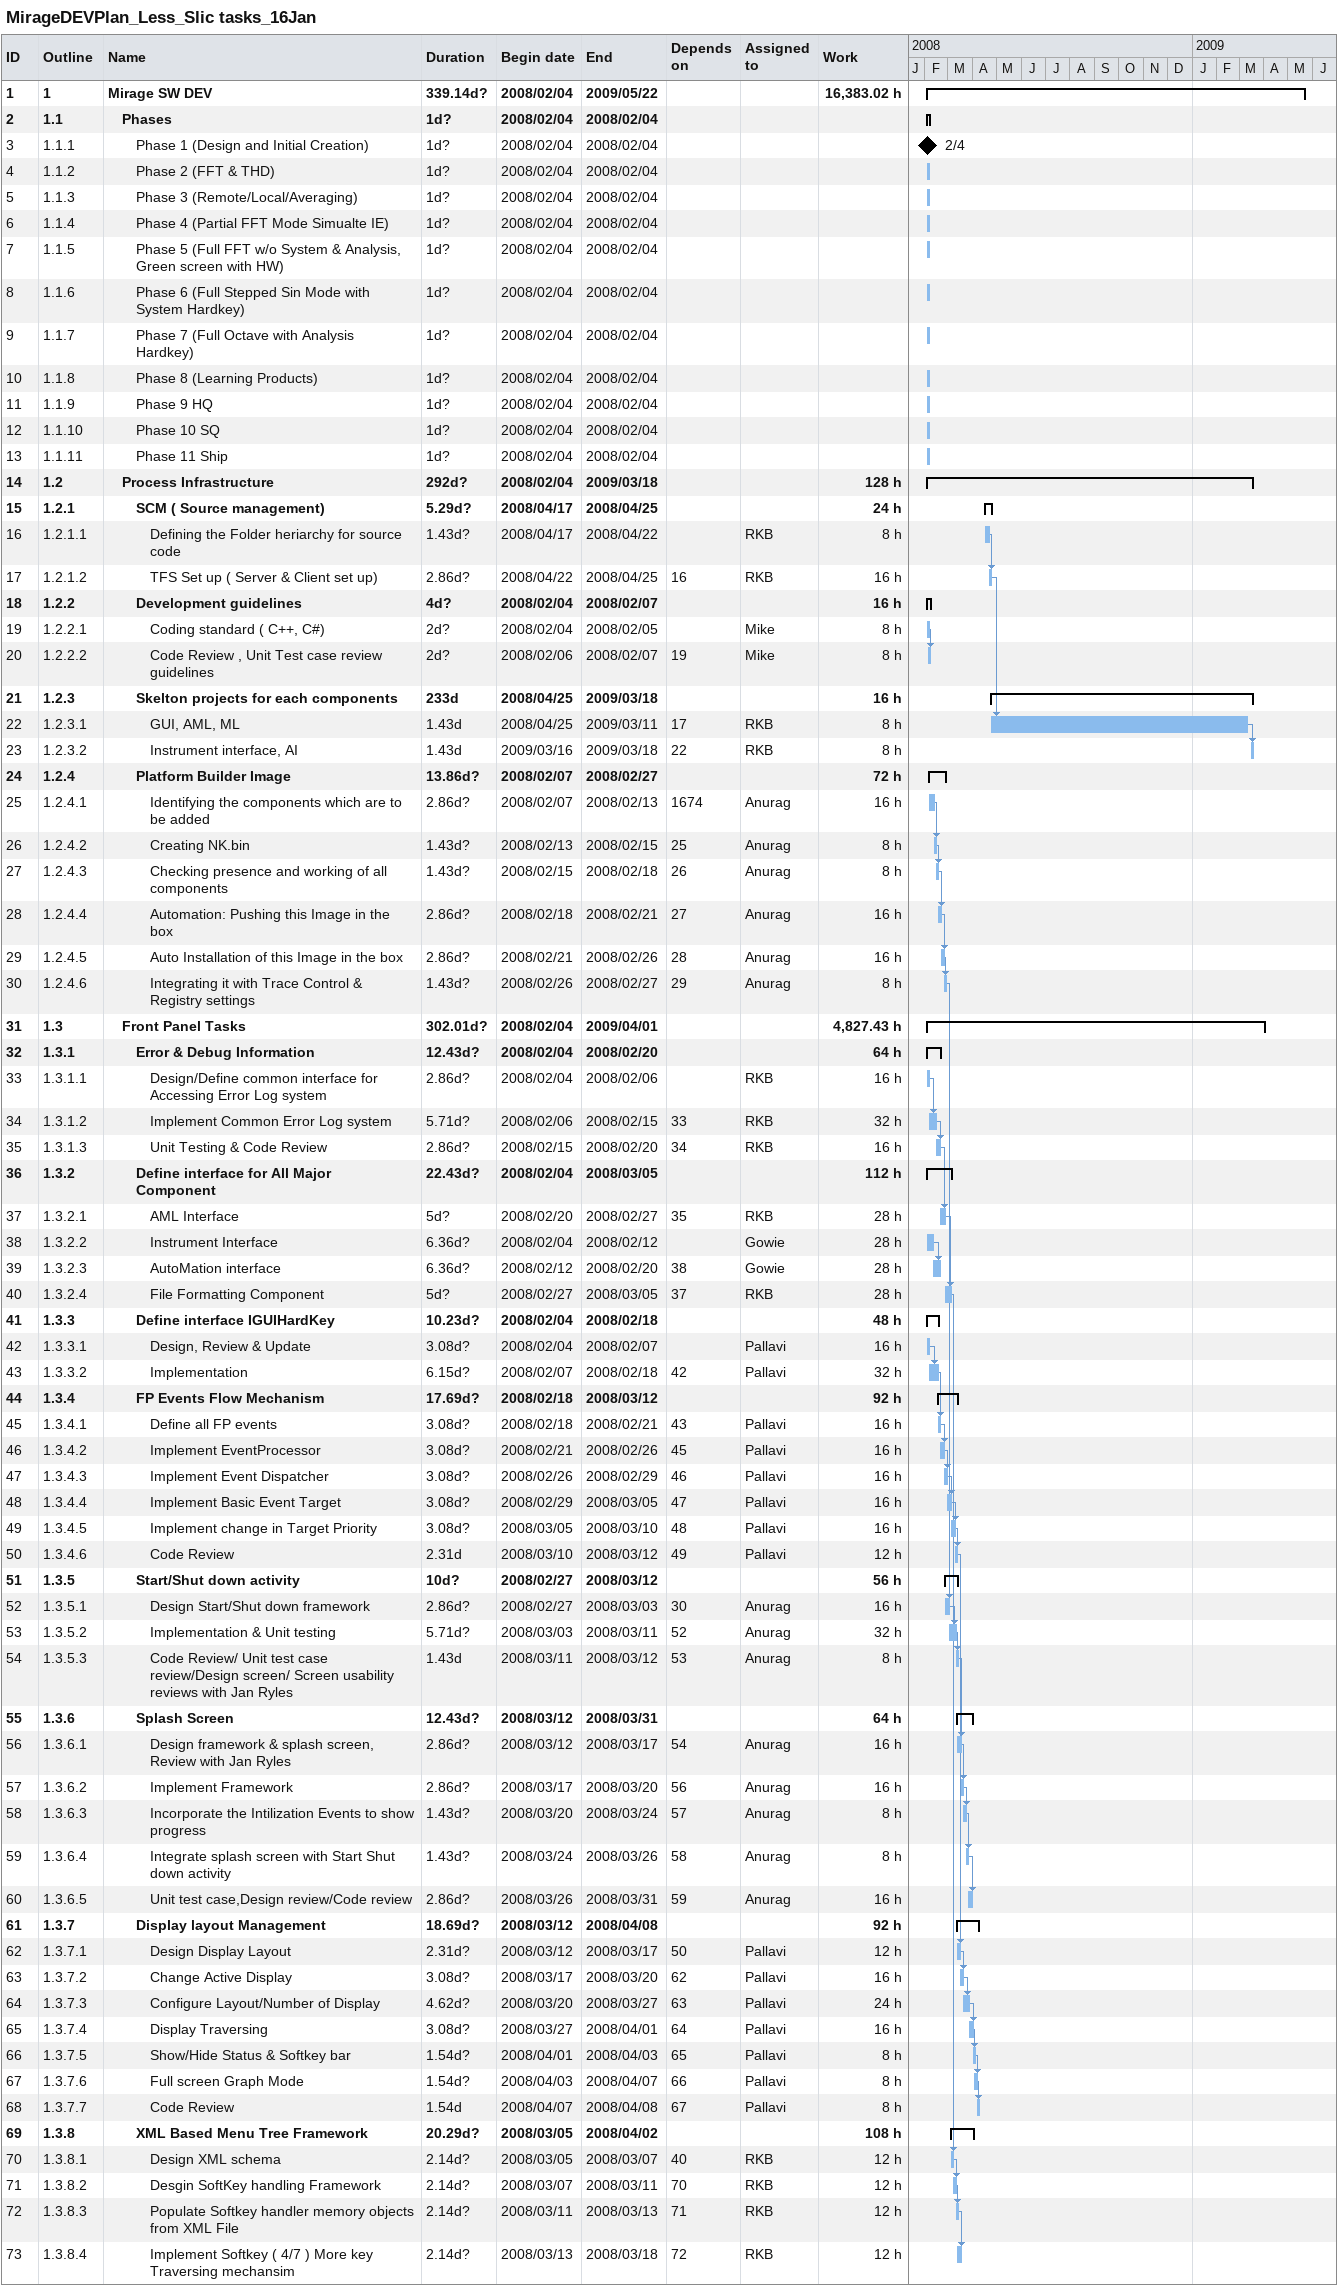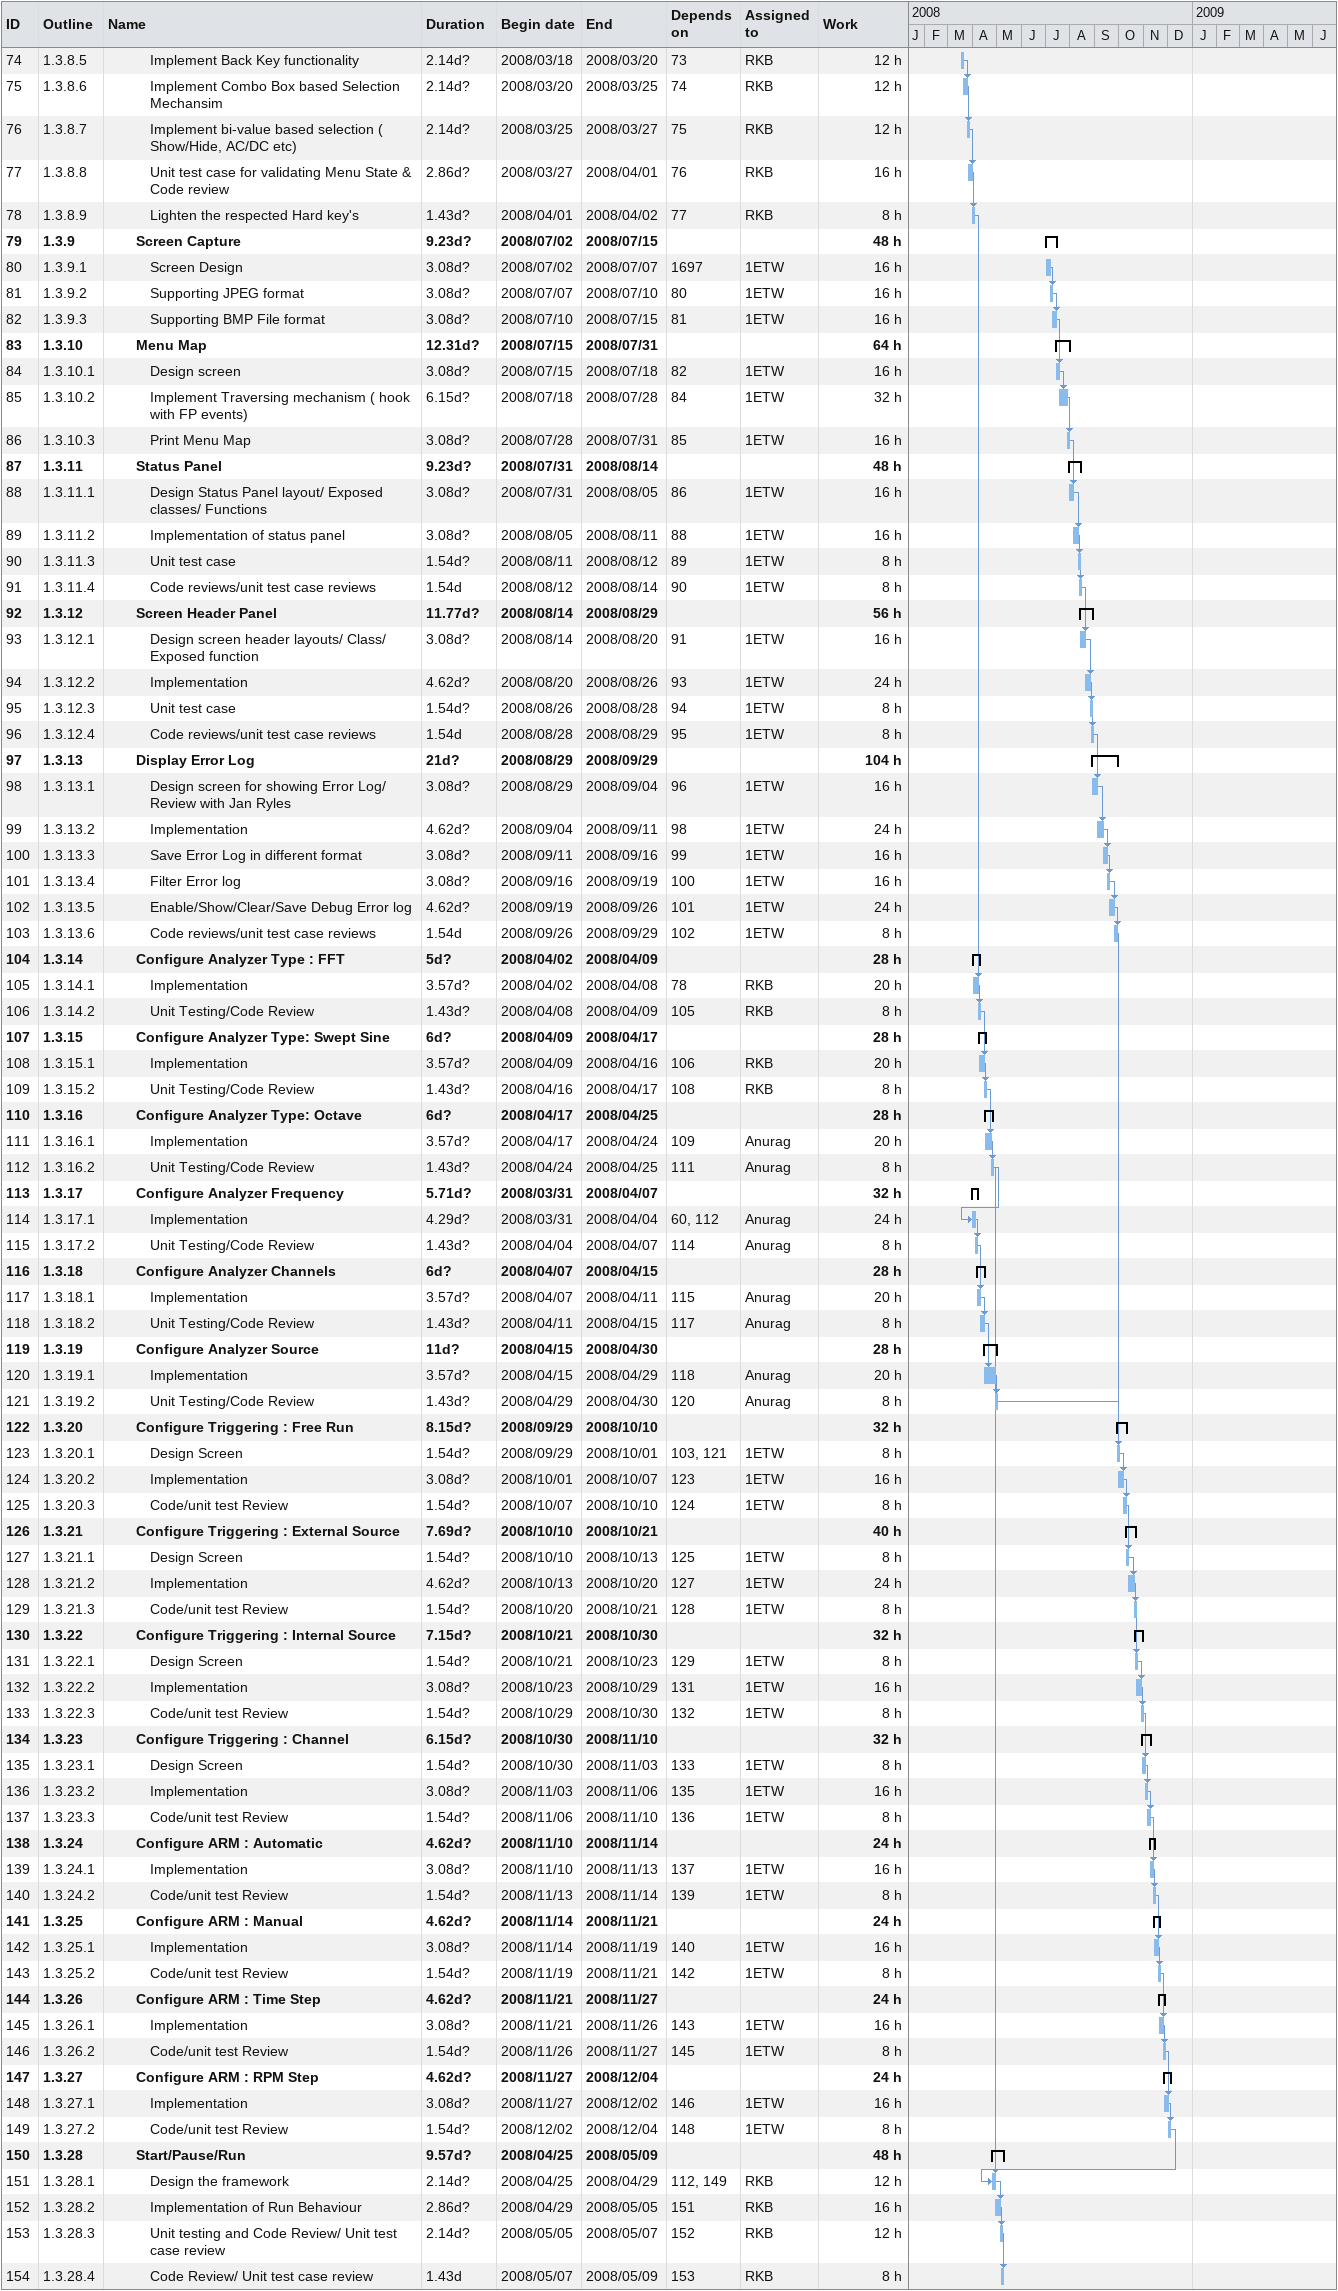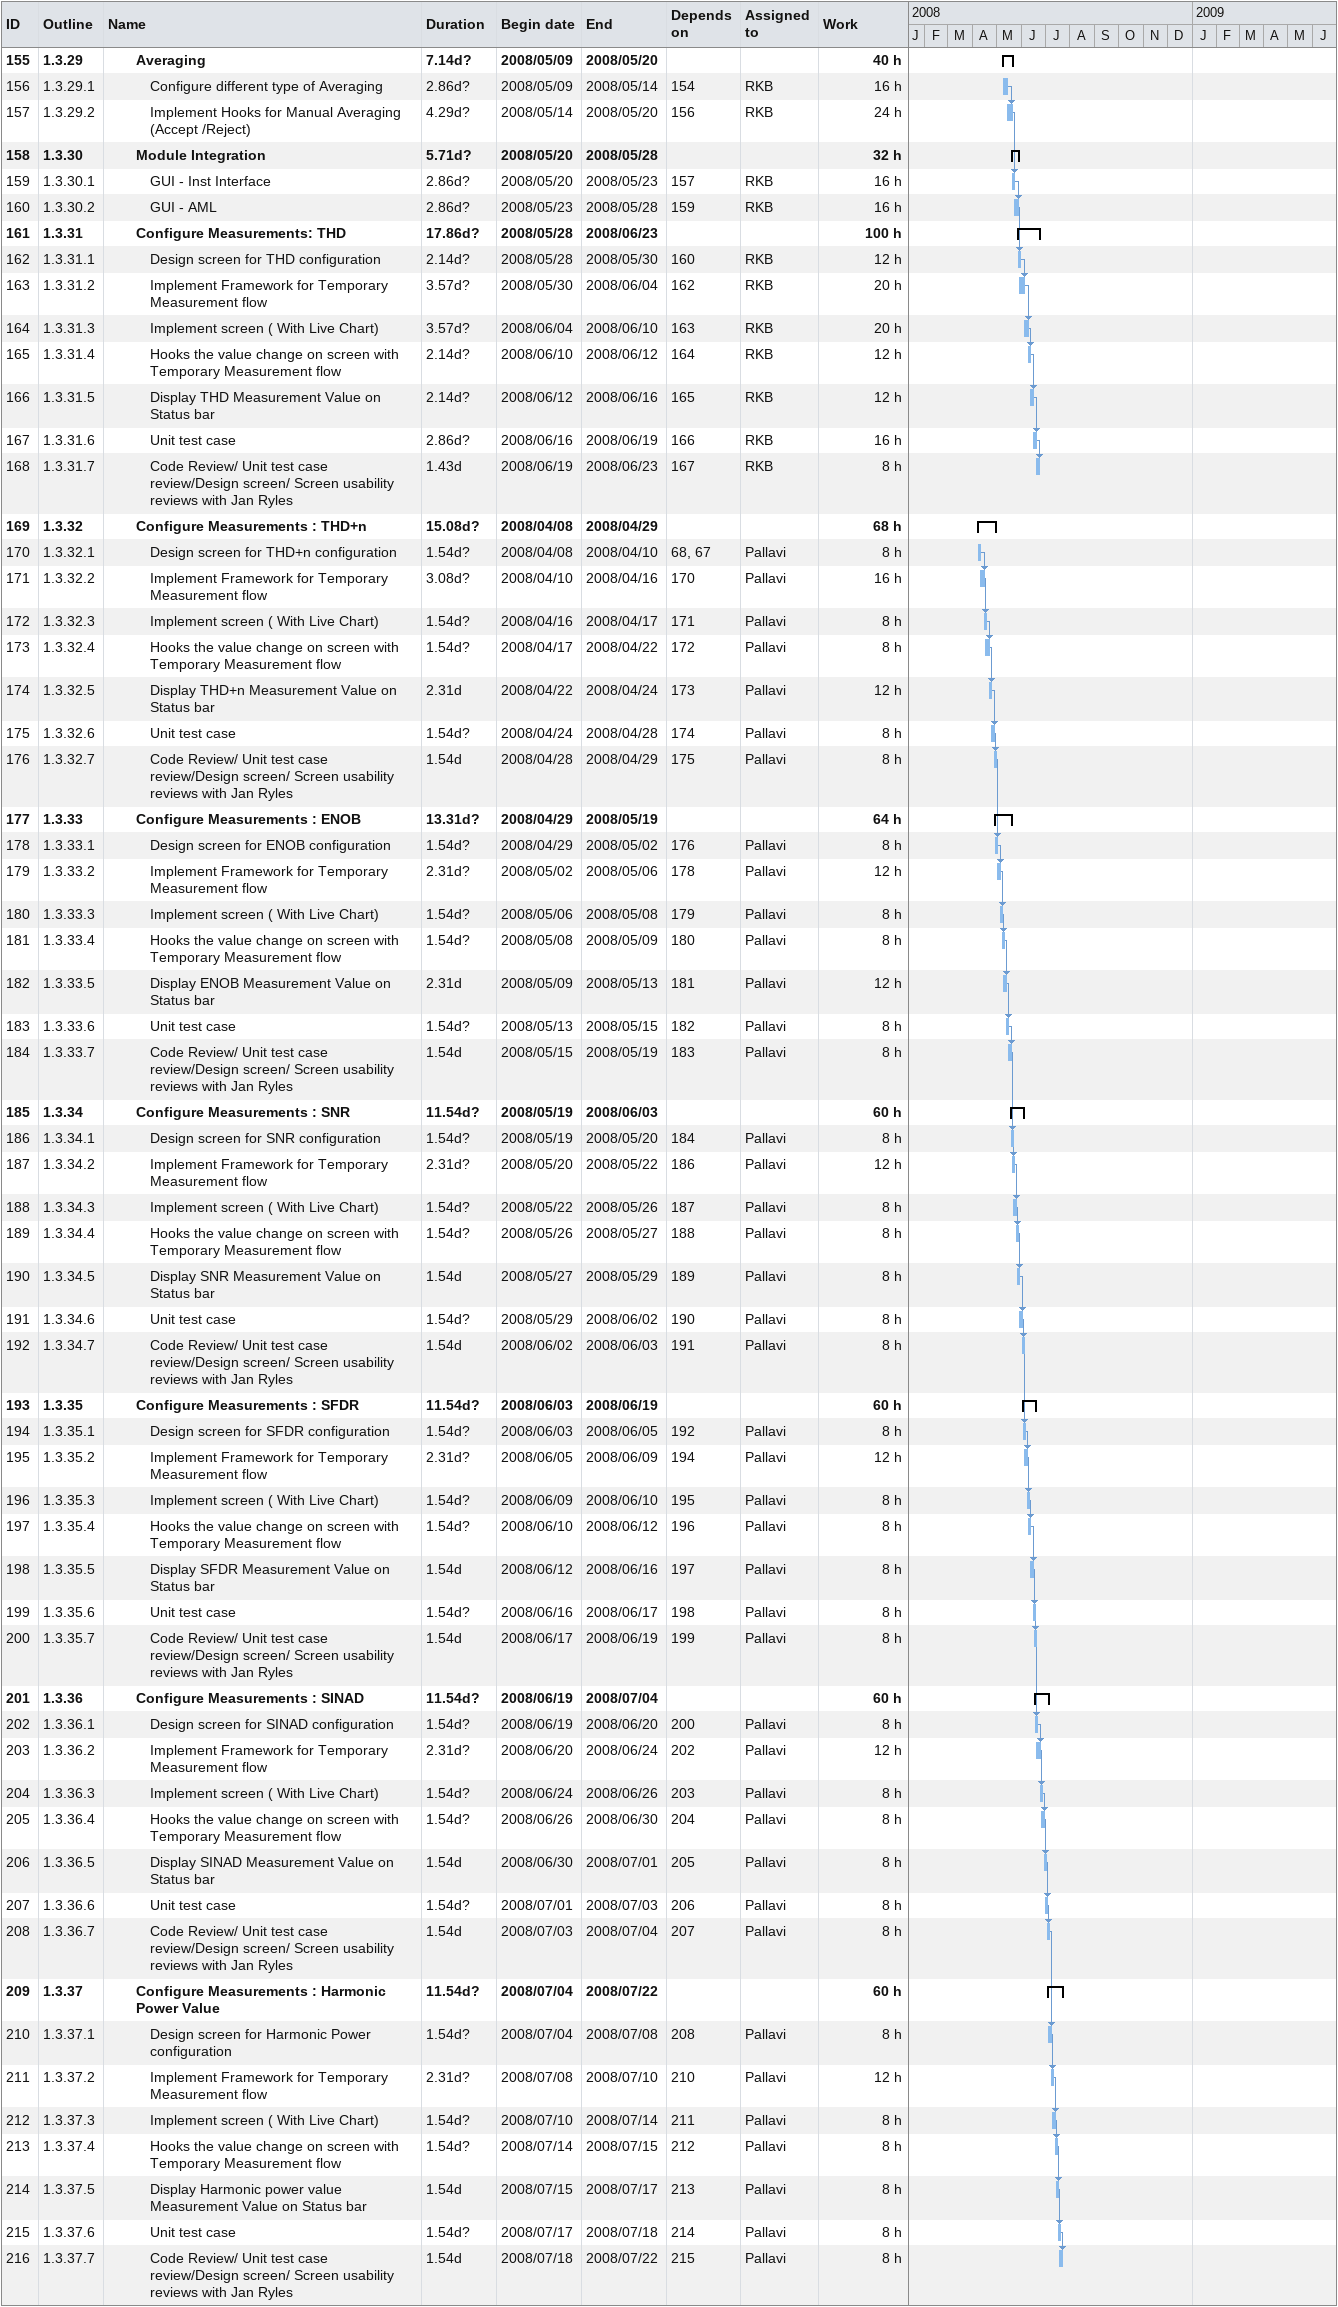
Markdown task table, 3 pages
MirageDEVPlan_Less_Slic tasks_16Jan

| ID | WBS | Task | Duration | Start | Finish | Predecessors | Resources | Work (h) |
|---|---|---|---|---|---|---|---|---|
| 1 | 1 | **Mirage SW DEV** | 339.14d? | 2008-02-04 | 2009-05-22 |  |  | 16383.02 |
| 2 | 1.1 | **Phases** | 1d? | 2008-02-04 | 2008-02-04 |  |  |  |
| 3 | 1.1.1 | Phase 1 (Design and Initial Creation) | 1d? | 2008-02-04 | 2008-02-04 |  |  |  |
| 4 | 1.1.2 | Phase 2 (FFT & THD) | 1d? | 2008-02-04 | 2008-02-04 |  |  |  |
| 5 | 1.1.3 | Phase 3 (Remote/Local/Averaging) | 1d? | 2008-02-04 | 2008-02-04 |  |  |  |
| 6 | 1.1.4 | Phase 4 (Partial FFT Mode Simualte IE) | 1d? | 2008-02-04 | 2008-02-04 |  |  |  |
| 7 | 1.1.5 | Phase 5 (Full FFT w/o System & Analysis, Green screen with HW) | 1d? | 2008-02-04 | 2008-02-04 |  |  |  |
| 8 | 1.1.6 | Phase 6 (Full Stepped Sin Mode with System Hardkey) | 1d? | 2008-02-04 | 2008-02-04 |  |  |  |
| 9 | 1.1.7 | Phase 7 (Full Octave with Analysis Hardkey) | 1d? | 2008-02-04 | 2008-02-04 |  |  |  |
| 10 | 1.1.8 | Phase 8 (Learning Products) | 1d? | 2008-02-04 | 2008-02-04 |  |  |  |
| 11 | 1.1.9 | Phase 9 HQ | 1d? | 2008-02-04 | 2008-02-04 |  |  |  |
| 12 | 1.1.10 | Phase 10 SQ | 1d? | 2008-02-04 | 2008-02-04 |  |  |  |
| 13 | 1.1.11 | Phase 11 Ship | 1d? | 2008-02-04 | 2008-02-04 |  |  |  |
| 14 | 1.2 | **Process Infrastructure** | 292d? | 2008-02-04 | 2009-03-18 |  |  | 128 |
| 15 | 1.2.1 | **SCM ( Source management)** | 5.29d? | 2008-04-17 | 2008-04-25 |  |  | 24 |
| 16 | 1.2.1.1 | Defining the Folder heriarchy for source code | 1.43d? | 2008-04-17 | 2008-04-22 |  | RKB | 8 |
| 17 | 1.2.1.2 | TFS Set up ( Server & Client set up) | 2.86d? | 2008-04-22 | 2008-04-25 | 16 | RKB | 16 |
| 18 | 1.2.2 | **Development guidelines** | 4d? | 2008-02-04 | 2008-02-07 |  |  | 16 |
| 19 | 1.2.2.1 | Coding standard ( C++, C#) | 2d? | 2008-02-04 | 2008-02-05 |  | Mike | 8 |
| 20 | 1.2.2.2 | Code Review , Unit Test case review guidelines | 2d? | 2008-02-06 | 2008-02-07 | 19 | Mike | 8 |
| 21 | 1.2.3 | **Skelton projects for each components** | 233d | 2008-04-25 | 2009-03-18 |  |  | 16 |
| 22 | 1.2.3.1 | GUI, AML, ML | 1.43d | 2008-04-25 | 2009-03-11 | 17 | RKB | 8 |
| 23 | 1.2.3.2 | Instrument interface, AI | 1.43d | 2009-03-16 | 2009-03-18 | 22 | RKB | 8 |
| 24 | 1.2.4 | **Platform Builder Image** | 13.86d? | 2008-02-07 | 2008-02-27 |  |  | 72 |
| 25 | 1.2.4.1 | Identifying the components which are to be added | 2.86d? | 2008-02-07 | 2008-02-13 | 1674 | Anurag | 16 |
| 26 | 1.2.4.2 | Creating NK.bin | 1.43d? | 2008-02-13 | 2008-02-15 | 25 | Anurag | 8 |
| 27 | 1.2.4.3 | Checking presence and working of all components | 1.43d? | 2008-02-15 | 2008-02-18 | 26 | Anurag | 8 |
| 28 | 1.2.4.4 | Automation: Pushing this Image in the box | 2.86d? | 2008-02-18 | 2008-02-21 | 27 | Anurag | 16 |
| 29 | 1.2.4.5 | Auto Installation of this Image in the box | 2.86d? | 2008-02-21 | 2008-02-26 | 28 | Anurag | 16 |
| 30 | 1.2.4.6 | Integrating it with Trace Control & Registry settings | 1.43d? | 2008-02-26 | 2008-02-27 | 29 | Anurag | 8 |
| 31 | 1.3 | **Front Panel Tasks** | 302.01d? | 2008-02-04 | 2009-04-01 |  |  | 4827.43 |
| 32 | 1.3.1 | **Error & Debug Information** | 12.43d? | 2008-02-04 | 2008-02-20 |  |  | 64 |
| 33 | 1.3.1.1 | Design/Define common interface for Accessing Error Log system | 2.86d? | 2008-02-04 | 2008-02-06 |  | RKB | 16 |
| 34 | 1.3.1.2 | Implement Common Error Log system | 5.71d? | 2008-02-06 | 2008-02-15 | 33 | RKB | 32 |
| 35 | 1.3.1.3 | Unit Testing & Code Review | 2.86d? | 2008-02-15 | 2008-02-20 | 34 | RKB | 16 |
| 36 | 1.3.2 | **Define interface for All Major Component** | 22.43d? | 2008-02-04 | 2008-03-05 |  |  | 112 |
| 37 | 1.3.2.1 | AML Interface | 5d? | 2008-02-20 | 2008-02-27 | 35 | RKB | 28 |
| 38 | 1.3.2.2 | Instrument Interface | 6.36d? | 2008-02-04 | 2008-02-12 |  | Gowie | 28 |
| 39 | 1.3.2.3 | AutoMation interface | 6.36d? | 2008-02-12 | 2008-02-20 | 38 | Gowie | 28 |
| 40 | 1.3.2.4 | File Formatting Component | 5d? | 2008-02-27 | 2008-03-05 | 37 | RKB | 28 |
| 41 | 1.3.3 | **Define interface IGUIHardKey** | 10.23d? | 2008-02-04 | 2008-02-18 |  |  | 48 |
| 42 | 1.3.3.1 | Design, Review & Update | 3.08d? | 2008-02-04 | 2008-02-07 |  | Pallavi | 16 |
| 43 | 1.3.3.2 | Implementation | 6.15d? | 2008-02-07 | 2008-02-18 | 42 | Pallavi | 32 |
| 44 | 1.3.4 | **FP Events Flow Mechanism** | 17.69d? | 2008-02-18 | 2008-03-12 |  |  | 92 |
| 45 | 1.3.4.1 | Define all FP events | 3.08d? | 2008-02-18 | 2008-02-21 | 43 | Pallavi | 16 |
| 46 | 1.3.4.2 | Implement EventProcessor | 3.08d? | 2008-02-21 | 2008-02-26 | 45 | Pallavi | 16 |
| 47 | 1.3.4.3 | Implement Event Dispatcher | 3.08d? | 2008-02-26 | 2008-02-29 | 46 | Pallavi | 16 |
| 48 | 1.3.4.4 | Implement Basic Event Target | 3.08d? | 2008-02-29 | 2008-03-05 | 47 | Pallavi | 16 |
| 49 | 1.3.4.5 | Implement change in Target Priority | 3.08d? | 2008-03-05 | 2008-03-10 | 48 | Pallavi | 16 |
| 50 | 1.3.4.6 | Code Review | 2.31d | 2008-03-10 | 2008-03-12 | 49 | Pallavi | 12 |
| 51 | 1.3.5 | **Start/Shut down activity** | 10d? | 2008-02-27 | 2008-03-12 |  |  | 56 |
| 52 | 1.3.5.1 | Design Start/Shut down framework | 2.86d? | 2008-02-27 | 2008-03-03 | 30 | Anurag | 16 |
| 53 | 1.3.5.2 | Implementation & Unit testing | 5.71d? | 2008-03-03 | 2008-03-11 | 52 | Anurag | 32 |
| 54 | 1.3.5.3 | Code Review/ Unit test case review/Design screen/ Screen usability reviews with Jan Ryles | 1.43d | 2008-03-11 | 2008-03-12 | 53 | Anurag | 8 |
| 55 | 1.3.6 | **Splash Screen** | 12.43d? | 2008-03-12 | 2008-03-31 |  |  | 64 |
| 56 | 1.3.6.1 | Design framework & splash screen, Review with Jan Ryles | 2.86d? | 2008-03-12 | 2008-03-17 | 54 | Anurag | 16 |
| 57 | 1.3.6.2 | Implement Framework | 2.86d? | 2008-03-17 | 2008-03-20 | 56 | Anurag | 16 |
| 58 | 1.3.6.3 | Incorporate the Intilization Events to show progress | 1.43d? | 2008-03-20 | 2008-03-24 | 57 | Anurag | 8 |
| 59 | 1.3.6.4 | Integrate splash screen with Start Shut down activity | 1.43d? | 2008-03-24 | 2008-03-26 | 58 | Anurag | 8 |
| 60 | 1.3.6.5 | Unit test case,Design review/Code review | 2.86d? | 2008-03-26 | 2008-03-31 | 59 | Anurag | 16 |
| 61 | 1.3.7 | **Display layout Management** | 18.69d? | 2008-03-12 | 2008-04-08 |  |  | 92 |
| 62 | 1.3.7.1 | Design Display Layout | 2.31d? | 2008-03-12 | 2008-03-17 | 50 | Pallavi | 12 |
| 63 | 1.3.7.2 | Change Active Display | 3.08d? | 2008-03-17 | 2008-03-20 | 62 | Pallavi | 16 |
| 64 | 1.3.7.3 | Configure Layout/Number of Display | 4.62d? | 2008-03-20 | 2008-03-27 | 63 | Pallavi | 24 |
| 65 | 1.3.7.4 | Display Traversing | 3.08d? | 2008-03-27 | 2008-04-01 | 64 | Pallavi | 16 |
| 66 | 1.3.7.5 | Show/Hide Status & Softkey bar | 1.54d? | 2008-04-01 | 2008-04-03 | 65 | Pallavi | 8 |
| 67 | 1.3.7.6 | Full screen Graph Mode | 1.54d? | 2008-04-03 | 2008-04-07 | 66 | Pallavi | 8 |
| 68 | 1.3.7.7 | Code Review | 1.54d | 2008-04-07 | 2008-04-08 | 67 | Pallavi | 8 |
| 69 | 1.3.8 | **XML Based Menu Tree Framework** | 20.29d? | 2008-03-05 | 2008-04-02 |  |  | 108 |
| 70 | 1.3.8.1 | Design XML schema | 2.14d? | 2008-03-05 | 2008-03-07 | 40 | RKB | 12 |
| 71 | 1.3.8.2 | Desgin SoftKey handling Framework | 2.14d? | 2008-03-07 | 2008-03-11 | 70 | RKB | 12 |
| 72 | 1.3.8.3 | Populate Softkey handler memory objects from XML File | 2.14d? | 2008-03-11 | 2008-03-13 | 71 | RKB | 12 |
| 73 | 1.3.8.4 | Implement Softkey ( 4/7 ) More key Traversing mechansim | 2.14d? | 2008-03-13 | 2008-03-18 | 72 | RKB | 12 |
| 74 | 1.3.8.5 | Implement Back Key functionality | 2.14d? | 2008-03-18 | 2008-03-20 | 73 | RKB | 12 |
| 75 | 1.3.8.6 | Implement Combo Box based Selection Mechansim | 2.14d? | 2008-03-20 | 2008-03-25 | 74 | RKB | 12 |
| 76 | 1.3.8.7 | Implement bi-value based selection ( Show/Hide, AC/DC etc) | 2.14d? | 2008-03-25 | 2008-03-27 | 75 | RKB | 12 |
| 77 | 1.3.8.8 | Unit test case for validating Menu State & Code review | 2.86d? | 2008-03-27 | 2008-04-01 | 76 | RKB | 16 |
| 78 | 1.3.8.9 | Lighten the respected Hard key's | 1.43d? | 2008-04-01 | 2008-04-02 | 77 | RKB | 8 |
| 79 | 1.3.9 | **Screen Capture** | 9.23d? | 2008-07-02 | 2008-07-15 |  |  | 48 |
| 80 | 1.3.9.1 | Screen Design | 3.08d? | 2008-07-02 | 2008-07-07 | 1697 | 1ETW | 16 |
| 81 | 1.3.9.2 | Supporting JPEG format | 3.08d? | 2008-07-07 | 2008-07-10 | 80 | 1ETW | 16 |
| 82 | 1.3.9.3 | Supporting BMP File format | 3.08d? | 2008-07-10 | 2008-07-15 | 81 | 1ETW | 16 |
| 83 | 1.3.10 | **Menu Map** | 12.31d? | 2008-07-15 | 2008-07-31 |  |  | 64 |
| 84 | 1.3.10.1 | Design screen | 3.08d? | 2008-07-15 | 2008-07-18 | 82 | 1ETW | 16 |
| 85 | 1.3.10.2 | Implement Traversing mechanism ( hook with FP events) | 6.15d? | 2008-07-18 | 2008-07-28 | 84 | 1ETW | 32 |
| 86 | 1.3.10.3 | Print Menu Map | 3.08d? | 2008-07-28 | 2008-07-31 | 85 | 1ETW | 16 |
| 87 | 1.3.11 | **Status Panel** | 9.23d? | 2008-07-31 | 2008-08-14 |  |  | 48 |
| 88 | 1.3.11.1 | Design Status Panel layout/ Exposed classes/ Functions | 3.08d? | 2008-07-31 | 2008-08-05 | 86 | 1ETW | 16 |
| 89 | 1.3.11.2 | Implementation of status panel | 3.08d? | 2008-08-05 | 2008-08-11 | 88 | 1ETW | 16 |
| 90 | 1.3.11.3 | Unit test case | 1.54d? | 2008-08-11 | 2008-08-12 | 89 | 1ETW | 8 |
| 91 | 1.3.11.4 | Code reviews/unit test case reviews | 1.54d | 2008-08-12 | 2008-08-14 | 90 | 1ETW | 8 |
| 92 | 1.3.12 | **Screen Header Panel** | 11.77d? | 2008-08-14 | 2008-08-29 |  |  | 56 |
| 93 | 1.3.12.1 | Design screen header layouts/ Class/ Exposed function | 3.08d? | 2008-08-14 | 2008-08-20 | 91 | 1ETW | 16 |
| 94 | 1.3.12.2 | Implementation | 4.62d? | 2008-08-20 | 2008-08-26 | 93 | 1ETW | 24 |
| 95 | 1.3.12.3 | Unit test case | 1.54d? | 2008-08-26 | 2008-08-28 | 94 | 1ETW | 8 |
| 96 | 1.3.12.4 | Code reviews/unit test case reviews | 1.54d | 2008-08-28 | 2008-08-29 | 95 | 1ETW | 8 |
| 97 | 1.3.13 | **Display Error Log** | 21d? | 2008-08-29 | 2008-09-29 |  |  | 104 |
| 98 | 1.3.13.1 | Design screen for showing Error Log/ Review with Jan Ryles | 3.08d? | 2008-08-29 | 2008-09-04 | 96 | 1ETW | 16 |
| 99 | 1.3.13.2 | Implementation | 4.62d? | 2008-09-04 | 2008-09-11 | 98 | 1ETW | 24 |
| 100 | 1.3.13.3 | Save Error Log in different format | 3.08d? | 2008-09-11 | 2008-09-16 | 99 | 1ETW | 16 |
| 101 | 1.3.13.4 | Filter Error log | 3.08d? | 2008-09-16 | 2008-09-19 | 100 | 1ETW | 16 |
| 102 | 1.3.13.5 | Enable/Show/Clear/Save Debug Error log | 4.62d? | 2008-09-19 | 2008-09-26 | 101 | 1ETW | 24 |
| 103 | 1.3.13.6 | Code reviews/unit test case reviews | 1.54d | 2008-09-26 | 2008-09-29 | 102 | 1ETW | 8 |
| 104 | 1.3.14 | **Configure Analyzer Type : FFT** | 5d? | 2008-04-02 | 2008-04-09 |  |  | 28 |
| 105 | 1.3.14.1 | Implementation | 3.57d? | 2008-04-02 | 2008-04-08 | 78 | RKB | 20 |
| 106 | 1.3.14.2 | Unit Testing/Code Review | 1.43d? | 2008-04-08 | 2008-04-09 | 105 | RKB | 8 |
| 107 | 1.3.15 | **Configure Analyzer Type: Swept Sine** | 6d? | 2008-04-09 | 2008-04-17 |  |  | 28 |
| 108 | 1.3.15.1 | Implementation | 3.57d? | 2008-04-09 | 2008-04-16 | 106 | RKB | 20 |
| 109 | 1.3.15.2 | Unit Testing/Code Review | 1.43d? | 2008-04-16 | 2008-04-17 | 108 | RKB | 8 |
| 110 | 1.3.16 | **Configure Analyzer Type: Octave** | 6d? | 2008-04-17 | 2008-04-25 |  |  | 28 |
| 111 | 1.3.16.1 | Implementation | 3.57d? | 2008-04-17 | 2008-04-24 | 109 | Anurag | 20 |
| 112 | 1.3.16.2 | Unit Testing/Code Review | 1.43d? | 2008-04-24 | 2008-04-25 | 111 | Anurag | 8 |
| 113 | 1.3.17 | **Configure Analyzer Frequency** | 5.71d? | 2008-03-31 | 2008-04-07 |  |  | 32 |
| 114 | 1.3.17.1 | Implementation | 4.29d? | 2008-03-31 | 2008-04-04 | 60, 112 | Anurag | 24 |
| 115 | 1.3.17.2 | Unit Testing/Code Review | 1.43d? | 2008-04-04 | 2008-04-07 | 114 | Anurag | 8 |
| 116 | 1.3.18 | **Configure Analyzer Channels** | 6d? | 2008-04-07 | 2008-04-15 |  |  | 28 |
| 117 | 1.3.18.1 | Implementation | 3.57d? | 2008-04-07 | 2008-04-11 | 115 | Anurag | 20 |
| 118 | 1.3.18.2 | Unit Testing/Code Review | 1.43d? | 2008-04-11 | 2008-04-15 | 117 | Anurag | 8 |
| 119 | 1.3.19 | **Configure Analyzer Source** | 11d? | 2008-04-15 | 2008-04-30 |  |  | 28 |
| 120 | 1.3.19.1 | Implementation | 3.57d? | 2008-04-15 | 2008-04-29 | 118 | Anurag | 20 |
| 121 | 1.3.19.2 | Unit Testing/Code Review | 1.43d? | 2008-04-29 | 2008-04-30 | 120 | Anurag | 8 |
| 122 | 1.3.20 | **Configure Triggering : Free Run** | 8.15d? | 2008-09-29 | 2008-10-10 |  |  | 32 |
| 123 | 1.3.20.1 | Design Screen | 1.54d? | 2008-09-29 | 2008-10-01 | 103, 121 | 1ETW | 8 |
| 124 | 1.3.20.2 | Implementation | 3.08d? | 2008-10-01 | 2008-10-07 | 123 | 1ETW | 16 |
| 125 | 1.3.20.3 | Code/unit test Review | 1.54d? | 2008-10-07 | 2008-10-10 | 124 | 1ETW | 8 |
| 126 | 1.3.21 | **Configure Triggering : External Source** | 7.69d? | 2008-10-10 | 2008-10-21 |  |  | 40 |
| 127 | 1.3.21.1 | Design Screen | 1.54d? | 2008-10-10 | 2008-10-13 | 125 | 1ETW | 8 |
| 128 | 1.3.21.2 | Implementation | 4.62d? | 2008-10-13 | 2008-10-20 | 127 | 1ETW | 24 |
| 129 | 1.3.21.3 | Code/unit test Review | 1.54d? | 2008-10-20 | 2008-10-21 | 128 | 1ETW | 8 |
| 130 | 1.3.22 | **Configure Triggering : Internal Source** | 7.15d? | 2008-10-21 | 2008-10-30 |  |  | 32 |
| 131 | 1.3.22.1 | Design Screen | 1.54d? | 2008-10-21 | 2008-10-23 | 129 | 1ETW | 8 |
| 132 | 1.3.22.2 | Implementation | 3.08d? | 2008-10-23 | 2008-10-29 | 131 | 1ETW | 16 |
| 133 | 1.3.22.3 | Code/unit test Review | 1.54d? | 2008-10-29 | 2008-10-30 | 132 | 1ETW | 8 |
| 134 | 1.3.23 | **Configure Triggering : Channel** | 6.15d? | 2008-10-30 | 2008-11-10 |  |  | 32 |
| 135 | 1.3.23.1 | Design Screen | 1.54d? | 2008-10-30 | 2008-11-03 | 133 | 1ETW | 8 |
| 136 | 1.3.23.2 | Implementation | 3.08d? | 2008-11-03 | 2008-11-06 | 135 | 1ETW | 16 |
| 137 | 1.3.23.3 | Code/unit test Review | 1.54d? | 2008-11-06 | 2008-11-10 | 136 | 1ETW | 8 |
| 138 | 1.3.24 | **Configure ARM : Automatic** | 4.62d? | 2008-11-10 | 2008-11-14 |  |  | 24 |
| 139 | 1.3.24.1 | Implementation | 3.08d? | 2008-11-10 | 2008-11-13 | 137 | 1ETW | 16 |
| 140 | 1.3.24.2 | Code/unit test Review | 1.54d? | 2008-11-13 | 2008-11-14 | 139 | 1ETW | 8 |
| 141 | 1.3.25 | **Configure ARM : Manual** | 4.62d? | 2008-11-14 | 2008-11-21 |  |  | 24 |
| 142 | 1.3.25.1 | Implementation | 3.08d? | 2008-11-14 | 2008-11-19 | 140 | 1ETW | 16 |
| 143 | 1.3.25.2 | Code/unit test Review | 1.54d? | 2008-11-19 | 2008-11-21 | 142 | 1ETW | 8 |
| 144 | 1.3.26 | **Configure ARM : Time Step** | 4.62d? | 2008-11-21 | 2008-11-27 |  |  | 24 |
| 145 | 1.3.26.1 | Implementation | 3.08d? | 2008-11-21 | 2008-11-26 | 143 | 1ETW | 16 |
| 146 | 1.3.26.2 | Code/unit test Review | 1.54d? | 2008-11-26 | 2008-11-27 | 145 | 1ETW | 8 |
| 147 | 1.3.27 | **Configure ARM : RPM Step** | 4.62d? | 2008-11-27 | 2008-12-04 |  |  | 24 |
| 148 | 1.3.27.1 | Implementation | 3.08d? | 2008-11-27 | 2008-12-02 | 146 | 1ETW | 16 |
| 149 | 1.3.27.2 | Code/unit test Review | 1.54d? | 2008-12-02 | 2008-12-04 | 148 | 1ETW | 8 |
| 150 | 1.3.28 | **Start/Pause/Run** | 9.57d? | 2008-04-25 | 2008-05-09 |  |  | 48 |
| 151 | 1.3.28.1 | Design the framework | 2.14d? | 2008-04-25 | 2008-04-29 | 112, 149 | RKB | 12 |
| 152 | 1.3.28.2 | Implementation of Run Behaviour | 2.86d? | 2008-04-29 | 2008-05-05 | 151 | RKB | 16 |
| 153 | 1.3.28.3 | Unit testing and Code Review/ Unit test case review | 2.14d? | 2008-05-05 | 2008-05-07 | 152 | RKB | 12 |
| 154 | 1.3.28.4 | Code Review/ Unit test case review | 1.43d | 2008-05-07 | 2008-05-09 | 153 | RKB | 8 |
| 155 | 1.3.29 | **Averaging** | 7.14d? | 2008-05-09 | 2008-05-20 |  |  | 40 |
| 156 | 1.3.29.1 | Configure different type of Averaging | 2.86d? | 2008-05-09 | 2008-05-14 | 154 | RKB | 16 |
| 157 | 1.3.29.2 | Implement Hooks for Manual Averaging (Accept /Reject) | 4.29d? | 2008-05-14 | 2008-05-20 | 156 | RKB | 24 |
| 158 | 1.3.30 | **Module Integration** | 5.71d? | 2008-05-20 | 2008-05-28 |  |  | 32 |
| 159 | 1.3.30.1 | GUI - Inst Interface | 2.86d? | 2008-05-20 | 2008-05-23 | 157 | RKB | 16 |
| 160 | 1.3.30.2 | GUI - AML | 2.86d? | 2008-05-23 | 2008-05-28 | 159 | RKB | 16 |
| 161 | 1.3.31 | **Configure Measurements: THD** | 17.86d? | 2008-05-28 | 2008-06-23 |  |  | 100 |
| 162 | 1.3.31.1 | Design screen for THD configuration | 2.14d? | 2008-05-28 | 2008-05-30 | 160 | RKB | 12 |
| 163 | 1.3.31.2 | Implement Framework for Temporary Measurement flow | 3.57d? | 2008-05-30 | 2008-06-04 | 162 | RKB | 20 |
| 164 | 1.3.31.3 | Implement screen ( With Live Chart) | 3.57d? | 2008-06-04 | 2008-06-10 | 163 | RKB | 20 |
| 165 | 1.3.31.4 | Hooks the value change on screen with Temporary Measurement flow | 2.14d? | 2008-06-10 | 2008-06-12 | 164 | RKB | 12 |
| 166 | 1.3.31.5 | Display THD Measurement Value on Status bar | 2.14d? | 2008-06-12 | 2008-06-16 | 165 | RKB | 12 |
| 167 | 1.3.31.6 | Unit test case | 2.86d? | 2008-06-16 | 2008-06-19 | 166 | RKB | 16 |
| 168 | 1.3.31.7 | Code Review/ Unit test case review/Design screen/ Screen usability reviews with Jan Ryles | 1.43d | 2008-06-19 | 2008-06-23 | 167 | RKB | 8 |
| 169 | 1.3.32 | **Configure Measurements : THD+n** | 15.08d? | 2008-04-08 | 2008-04-29 |  |  | 68 |
| 170 | 1.3.32.1 | Design screen for THD+n configuration | 1.54d? | 2008-04-08 | 2008-04-10 | 68, 67 | Pallavi | 8 |
| 171 | 1.3.32.2 | Implement Framework for Temporary Measurement flow | 3.08d? | 2008-04-10 | 2008-04-16 | 170 | Pallavi | 16 |
| 172 | 1.3.32.3 | Implement screen ( With Live Chart) | 1.54d? | 2008-04-16 | 2008-04-17 | 171 | Pallavi | 8 |
| 173 | 1.3.32.4 | Hooks the value change on screen with Temporary Measurement flow | 1.54d? | 2008-04-17 | 2008-04-22 | 172 | Pallavi | 8 |
| 174 | 1.3.32.5 | Display THD+n Measurement Value on Status bar | 2.31d | 2008-04-22 | 2008-04-24 | 173 | Pallavi | 12 |
| 175 | 1.3.32.6 | Unit test case | 1.54d? | 2008-04-24 | 2008-04-28 | 174 | Pallavi | 8 |
| 176 | 1.3.32.7 | Code Review/ Unit test case review/Design screen/ Screen usability reviews with Jan Ryles | 1.54d | 2008-04-28 | 2008-04-29 | 175 | Pallavi | 8 |
| 177 | 1.3.33 | **Configure Measurements : ENOB** | 13.31d? | 2008-04-29 | 2008-05-19 |  |  | 64 |
| 178 | 1.3.33.1 | Design screen for ENOB configuration | 1.54d? | 2008-04-29 | 2008-05-02 | 176 | Pallavi | 8 |
| 179 | 1.3.33.2 | Implement Framework for Temporary Measurement flow | 2.31d? | 2008-05-02 | 2008-05-06 | 178 | Pallavi | 12 |
| 180 | 1.3.33.3 | Implement screen ( With Live Chart) | 1.54d? | 2008-05-06 | 2008-05-08 | 179 | Pallavi | 8 |
| 181 | 1.3.33.4 | Hooks the value change on screen with Temporary Measurement flow | 1.54d? | 2008-05-08 | 2008-05-09 | 180 | Pallavi | 8 |
| 182 | 1.3.33.5 | Display ENOB Measurement Value on Status bar | 2.31d | 2008-05-09 | 2008-05-13 | 181 | Pallavi | 12 |
| 183 | 1.3.33.6 | Unit test case | 1.54d? | 2008-05-13 | 2008-05-15 | 182 | Pallavi | 8 |
| 184 | 1.3.33.7 | Code Review/ Unit test case review/Design screen/ Screen usability reviews with Jan Ryles | 1.54d | 2008-05-15 | 2008-05-19 | 183 | Pallavi | 8 |
| 185 | 1.3.34 | **Configure Measurements : SNR** | 11.54d? | 2008-05-19 | 2008-06-03 |  |  | 60 |
| 186 | 1.3.34.1 | Design screen for SNR configuration | 1.54d? | 2008-05-19 | 2008-05-20 | 184 | Pallavi | 8 |
| 187 | 1.3.34.2 | Implement Framework for Temporary Measurement flow | 2.31d? | 2008-05-20 | 2008-05-22 | 186 | Pallavi | 12 |
| 188 | 1.3.34.3 | Implement screen ( With Live Chart) | 1.54d? | 2008-05-22 | 2008-05-26 | 187 | Pallavi | 8 |
| 189 | 1.3.34.4 | Hooks the value change on screen with Temporary Measurement flow | 1.54d? | 2008-05-26 | 2008-05-27 | 188 | Pallavi | 8 |
| 190 | 1.3.34.5 | Display SNR Measurement Value on Status bar | 1.54d | 2008-05-27 | 2008-05-29 | 189 | Pallavi | 8 |
| 191 | 1.3.34.6 | Unit test case | 1.54d? | 2008-05-29 | 2008-06-02 | 190 | Pallavi | 8 |
| 192 | 1.3.34.7 | Code Review/ Unit test case review/Design screen/ Screen usability reviews with Jan Ryles | 1.54d | 2008-06-02 | 2008-06-03 | 191 | Pallavi | 8 |
| 193 | 1.3.35 | **Configure Measurements : SFDR** | 11.54d? | 2008-06-03 | 2008-06-19 |  |  | 60 |
| 194 | 1.3.35.1 | Design screen for SFDR configuration | 1.54d? | 2008-06-03 | 2008-06-05 | 192 | Pallavi | 8 |
| 195 | 1.3.35.2 | Implement Framework for Temporary Measurement flow | 2.31d? | 2008-06-05 | 2008-06-09 | 194 | Pallavi | 12 |
| 196 | 1.3.35.3 | Implement screen ( With Live Chart) | 1.54d? | 2008-06-09 | 2008-06-10 | 195 | Pallavi | 8 |
| 197 | 1.3.35.4 | Hooks the value change on screen with Temporary Measurement flow | 1.54d? | 2008-06-10 | 2008-06-12 | 196 | Pallavi | 8 |
| 198 | 1.3.35.5 | Display SFDR Measurement Value on Status bar | 1.54d | 2008-06-12 | 2008-06-16 | 197 | Pallavi | 8 |
| 199 | 1.3.35.6 | Unit test case | 1.54d? | 2008-06-16 | 2008-06-17 | 198 | Pallavi | 8 |
| 200 | 1.3.35.7 | Code Review/ Unit test case review/Design screen/ Screen usability reviews with Jan Ryles | 1.54d | 2008-06-17 | 2008-06-19 | 199 | Pallavi | 8 |
| 201 | 1.3.36 | **Configure Measurements : SINAD** | 11.54d? | 2008-06-19 | 2008-07-04 |  |  | 60 |
| 202 | 1.3.36.1 | Design screen for SINAD configuration | 1.54d? | 2008-06-19 | 2008-06-20 | 200 | Pallavi | 8 |
| 203 | 1.3.36.2 | Implement Framework for Temporary Measurement flow | 2.31d? | 2008-06-20 | 2008-06-24 | 202 | Pallavi | 12 |
| 204 | 1.3.36.3 | Implement screen ( With Live Chart) | 1.54d? | 2008-06-24 | 2008-06-26 | 203 | Pallavi | 8 |
| 205 | 1.3.36.4 | Hooks the value change on screen with Temporary Measurement flow | 1.54d? | 2008-06-26 | 2008-06-30 | 204 | Pallavi | 8 |
| 206 | 1.3.36.5 | Display SINAD Measurement Value on Status bar | 1.54d | 2008-06-30 | 2008-07-01 | 205 | Pallavi | 8 |
| 207 | 1.3.36.6 | Unit test case | 1.54d? | 2008-07-01 | 2008-07-03 | 206 | Pallavi | 8 |
| 208 | 1.3.36.7 | Code Review/ Unit test case review/Design screen/ Screen usability reviews with Jan Ryles | 1.54d | 2008-07-03 | 2008-07-04 | 207 | Pallavi | 8 |
| 209 | 1.3.37 | **Configure Measurements : Harmonic Power Value** | 11.54d? | 2008-07-04 | 2008-07-22 |  |  | 60 |
| 210 | 1.3.37.1 | Design screen for Harmonic Power configuration | 1.54d? | 2008-07-04 | 2008-07-08 | 208 | Pallavi | 8 |
| 211 | 1.3.37.2 | Implement Framework for Temporary Measurement flow | 2.31d? | 2008-07-08 | 2008-07-10 | 210 | Pallavi | 12 |
| 212 | 1.3.37.3 | Implement screen ( With Live Chart) | 1.54d? | 2008-07-10 | 2008-07-14 | 211 | Pallavi | 8 |
| 213 | 1.3.37.4 | Hooks the value change on screen with Temporary Measurement flow | 1.54d? | 2008-07-14 | 2008-07-15 | 212 | Pallavi | 8 |
| 214 | 1.3.37.5 | Display Harmonic power value Measurement Value on Status bar | 1.54d | 2008-07-15 | 2008-07-17 | 213 | Pallavi | 8 |
| 215 | 1.3.37.6 | Unit test case | 1.54d? | 2008-07-17 | 2008-07-18 | 214 | Pallavi | 8 |
| 216 | 1.3.37.7 | Code Review/ Unit test case review/Design screen/ Screen usability reviews with Jan Ryles | 1.54d | 2008-07-18 | 2008-07-22 | 215 | Pallavi | 8 |
